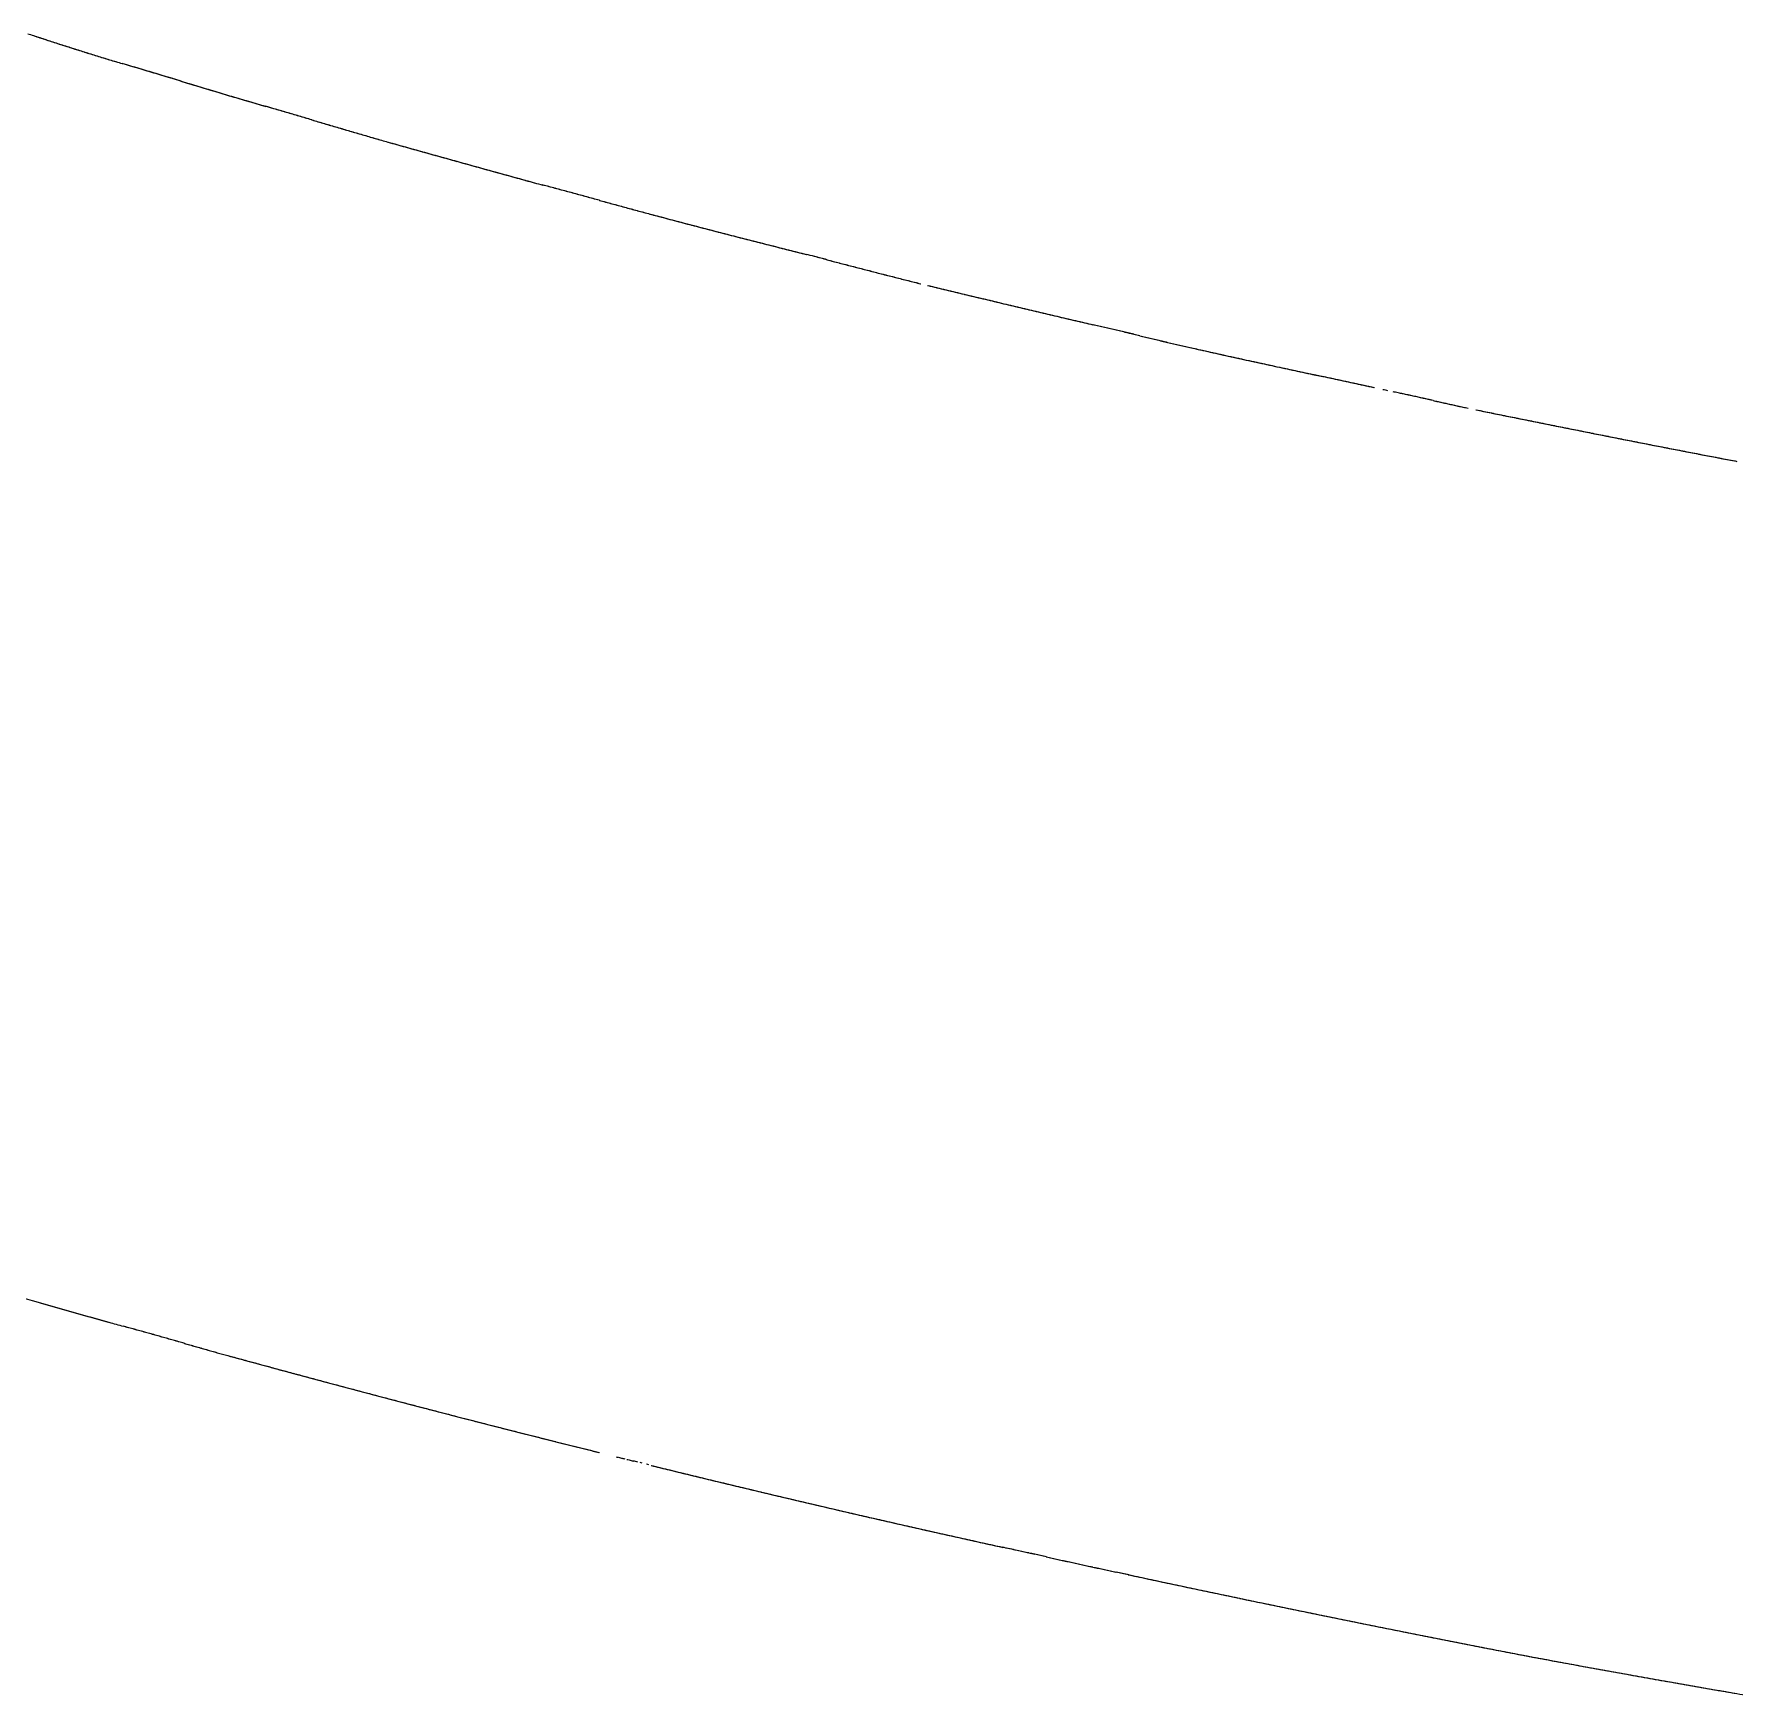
# Model space of a CAD drawing. Header units: millimetres. Extents: x 8533 to 164433, y 5768 to 115327.
# Drawn here: x 57012.61 to 57046.2, y 107618.36 to 107651.21 of the extents above; entities that cross this region are included whole.
import ezdxf

# ---------------------------------------------------------------- set-up
doc = ezdxf.new("R2010")
doc.units = ezdxf.units.MM
doc.header["$LTSCALE"] = 250
doc.layers.add('06_G-ENP_심볼', color=3, linetype='Continuous')
doc.layers.add('G-ENP', color=1, linetype='Continuous')

# ---------------------------------------------------------------- blocks, each defined once
blk = doc.blocks.new('zw$82BC')
at = {"layer": 'G-ENP', "color": 8, "lineweight": 0}
for p, q in [((16.61764, 90.53076), (16.62019, 90.53021)), ((16.62028, 90.53019), (16.61774, 90.53074))]:
    blk.add_line(p, q, dxfattribs=at)
for centre, radius, start, end in [((15.42915, 87.88003), 2.87011, 72.34749, 72.38011), ((14.77453, 85.82287), 5.02891, 72.3298, 72.34847), ((14.72881, 85.67927), 5.17961, 72.32938, 72.34751), ((9.66113, 69.77164), 21.87494, 72.325512, 72.329813), ((8.7131, 66.79611), 24.99785, 72.32563, 72.329394), ((19.17409, 99.62558), 9.45801, 252.325521, 252.335488), ((19.02824, 99.16771), 8.97747, 252.325638, 252.336139), ((17.48902, 94.33425), 3.90484, 252.33549, 252.35967), ((17.46355, 94.2542), 3.82084, 252.33614, 252.36085), ((17.05217, 92.96046), 2.46327, 252.35967, 252.39803), ((17.04198, 92.92838), 2.42961, 252.36085, 252.39975), ((16.85122, 92.32708), 1.79878, 252.39803, 252.45059), ((16.84577, 92.30986), 1.78071, 252.39974, 252.45284), ((16.73558, 91.96141), 1.41526, 252.45059, 252.51741), ((16.73219, 91.95066), 1.40399, 252.45284, 252.52019), ((16.66035, 91.72255), 1.16483, 252.5174, 252.59856), ((16.65803, 91.71518), 1.1571, 252.52018, 252.60189), ((16.60743, 91.55371), 0.98789, 252.59855, 252.69418), ((16.60575, 91.54832), 0.98225, 252.60187, 252.69805), ((16.56815, 91.42762), 0.85582, 252.69416, 252.80443), ((16.56687, 91.4235), 0.85151, 252.69803, 252.80886), ((16.5378, 91.32954), 0.75316, 252.80441, 252.92951), ((16.53679, 91.32628), 0.74975, 252.80883, 252.9345), ((16.51363, 91.25083), 0.67082, 252.92948, 253.06966), ((16.51281, 91.24817), 0.66804, 252.93447, 253.07522), ((16.49391, 91.18607), 0.60312, 253.06963, 253.22517), ((16.49324, 91.18386), 0.60081, 253.07519, 253.23131), ((16.40779, 90.89936), 0.30376, 253.1709, 253.487), ((15.87366, 89.09237), 1.58052, 73.463, 73.54158), ((15.87107, 89.08364), 1.58962, 73.46029, 73.53841), ((15.79281, 88.82009), 1.86455, 73.39634, 73.46301), ((15.78921, 88.80798), 1.87719, 73.39407, 73.46029), ((15.67663, 88.43046), 2.27113, 73.34156, 73.39634), ((15.67128, 88.41255), 2.28983, 73.33973, 73.39407), ((15.49605, 87.82695), 2.90108, 73.29863, 73.34156), ((15.48731, 87.79778), 2.93153, 73.29725, 73.33974), ((15.17801, 86.76698), 4.00773, 73.26753, 73.29863), ((15.16131, 86.71137), 4.0658, 73.26659, 73.29725), ((14.47197, 84.41844), 6.46011, 73.24821, 73.26753), ((14.42834, 84.27341), 6.61156, 73.247714, 73.266592), ((11.57471, 74.793), 16.51213, 73.240648, 73.248214), ((11.28033, 73.81523), 17.53325, 73.240592, 73.247719), ((25.03218, 119.48083), 30.15805, 253.240652, 253.2448), ((24.20045, 116.71858), 27.27329, 253.240597, 253.245183), ((18.61996, 98.18237), 7.91528, 253.244804, 253.260626), ((18.55871, 97.97882), 7.70271, 253.245188, 253.261446), ((17.65566, 94.97622), 4.56725, 253.26063, 253.28808), ((17.63519, 94.90808), 4.4961, 253.26145, 253.28934), ((17.26703, 93.68181), 3.21575, 253.28809, 253.32713), ((17.25692, 93.64809), 3.18055, 253.28934, 253.32882), ((17.05745, 92.98204), 2.48528, 253.32713, 253.37771), ((17.05145, 92.96198), 2.46434, 253.32882, 253.37983), ((16.92661, 92.54376), 2.02789, 253.37771, 253.43978), ((16.92265, 92.53048), 2.01403, 253.37983, 253.44233), ((16.83733, 92.24352), 1.71465, 253.43978, 253.51328), ((16.83453, 92.23408), 1.70481, 253.44233, 253.51626), ((16.77266, 92.02502), 1.48678, 253.51329, 253.59817), ((16.77058, 92.01797), 1.47943, 253.51627, 253.60158), ((16.72376, 91.8589), 1.31362, 253.59817, 253.69438), ((16.72216, 91.85344), 1.30792, 253.60158, 253.69821), ((16.68558, 91.72838), 1.17762, 253.69439, 253.80186), ((16.68431, 91.72402), 1.17309, 253.69822, 253.80611), ((15.85392, 88.85653), 1.81222, 73.81229, 73.88041), ((15.90049, 89.01721), 1.64493, 73.80757, 73.88187), ((15.8051, 88.69806), 1.97802, 73.68656, 73.73397), ((15.80151, 88.68578), 1.99081, 73.68494, 73.73205), ((15.6907, 88.30716), 2.38532, 73.64722, 73.68657), ((15.68549, 88.28938), 2.40384, 73.6459, 73.68494), ((15.51765, 87.71742), 2.99992, 73.61592, 73.64722), ((15.50942, 87.68938), 3.02915, 73.6149, 73.6459), ((15.22568, 86.72435), 4.03503, 73.59263, 73.61592), ((15.21076, 86.67366), 4.08786, 73.59191, 73.6149), ((14.62866, 84.69683), 6.14862, 73.577338, 73.59263), ((14.59388, 84.57875), 6.27171, 73.576919, 73.591912), ((12.72886, 78.25128), 12.86832, 73.570029, 73.577339), ((12.57343, 77.72408), 13.41795, 73.56991, 73.576921), ((56.71564, 227.41743), 142.64817, 253.57003, 253.5706897), ((44.13446, 184.75169), 98.16613, 253.5699109, 253.5708696), ((19.45853, 101.0673), 10.91948, 253.57069, 253.579312), ((19.35517, 100.71666), 10.55392, 253.57087, 253.57979), ((17.97742, 96.04162), 5.6801, 253.57931, 253.59589), ((17.94904, 95.94526), 5.57965, 253.57979, 253.59667), ((17.45747, 94.27543), 3.83896, 253.59589, 253.62042), ((17.44445, 94.23116), 3.79281, 253.59667, 253.6215), ((17.19242, 93.3737), 2.89908, 253.62042, 253.65291), ((17.18498, 93.34836), 2.87267, 253.6215, 253.65429), ((17.03184, 92.8262), 2.32852, 253.65291, 253.69336), ((17.02703, 92.80981), 2.31144, 253.65429, 253.69504), ((16.92419, 92.45824), 1.94514, 253.69336, 253.74179), ((16.92084, 92.44676), 1.93318, 253.69504, 253.74376), ((16.84706, 92.19377), 1.66965, 253.74178, 253.79819), ((16.84459, 92.18528), 1.66081, 253.74376, 253.80046), ((16.78913, 91.99438), 1.46202, 253.79819, 253.8626), ((16.78723, 91.98785), 1.45521, 253.80046, 253.86517), ((16.74405, 91.83858), 1.29983, 253.86259, 253.93502), ((16.74255, 91.83339), 1.29443, 253.86517, 253.93789), ((16.708, 91.7134), 1.16956, 253.93501, 254.01548), ((16.70679, 91.70918), 1.16517, 253.93789, 254.01866), ((16.47574, 90.90112), 0.32473, 253.9438, 254.2453), ((20.8936, 106.6381), 16.67006, 254.317495, 254.325089), ((20.85032, 106.48391), 16.50992, 254.317744, 254.325413), ((19.96965, 103.3455), 13.25028, 254.32509, 254.334648), ((19.94234, 103.24817), 13.14919, 254.325413, 254.335045), ((19.36215, 101.17922), 11.00043, 254.334649, 254.346168), ((19.34338, 101.11226), 10.93089, 254.335046, 254.346638), ((18.93255, 99.64616), 9.40831, 254.346168, 254.359644), ((18.91887, 99.5973), 9.35758, 254.346639, 254.360188), ((18.6129, 98.50439), 8.22265, 254.359644, 254.375072), ((18.60249, 98.46719), 8.18402, 254.360188, 254.375688), ((18.36593, 97.62133), 7.3057, 254.375072, 254.392446), ((18.35775, 97.59207), 7.27532, 254.375689, 254.393136), ((18.16951, 96.9182), 6.57565, 254.392446, 254.411761), ((18.16292, 96.89459), 6.55113, 254.393136, 254.412523), ((18.00967, 96.34525), 5.98082, 254.411761, 254.433011), ((18.00425, 96.32581), 5.96064, 254.412524, 254.433846), ((17.87715, 95.86955), 5.48701, 254.43301, 254.45619), ((17.87261, 95.85327), 5.4701, 254.43385, 254.4571), ((17.76557, 95.4684), 5.07063, 254.45619, 254.48129), ((17.76172, 95.45457), 5.05627, 254.4571, 254.48227), ((17.6704, 95.12566), 4.71492, 254.48129, 254.50831), ((17.6671, 95.11376), 4.70257, 254.48227, 254.50936), ((17.58832, 94.82952), 4.40762, 254.50831, 254.53723), ((17.58546, 94.81919), 4.3969, 254.50936, 254.53835), ((17.51685, 94.57118), 4.13957, 254.53723, 254.56805), ((17.51435, 94.56212), 4.13018, 254.53835, 254.56924), ((17.45412, 94.34391), 3.9038, 254.56805, 254.60076), ((17.45191, 94.33591), 3.8955, 254.56925, 254.60203), ((17.39864, 94.14248), 3.69488, 254.60076, 254.63536), ((17.39668, 94.13537), 3.6875, 254.60203, 254.63669), ((17.34926, 93.9628), 3.50853, 254.63536, 254.67182), ((17.34752, 93.95643), 3.50193, 254.63669, 254.67323), ((17.30507, 93.80157), 3.34136, 254.67182, 254.71015), ((17.3035, 93.79584), 3.33542, 254.67323, 254.71163), ((16.50538, 90.87342), 0.30597, 254.5805, 254.9795), ((16.09944, 89.34939), 1.2712, 75.03977, 75.11298), ((16.09805, 89.34417), 1.2766, 75.03718, 75.11008), ((16.05758, 89.19272), 1.43336, 74.97487, 75.03976), ((16.05578, 89.18603), 1.44029, 74.9726, 75.03718), ((16.00272, 88.98838), 1.64494, 74.91835, 74.97487), ((16.00033, 88.97949), 1.65414, 74.91639, 74.9726), ((15.92803, 88.7112), 1.93201, 74.87023, 74.91834), ((15.9247, 88.69887), 1.94478, 74.86859, 74.91639), ((15.8208, 88.3146), 2.34285, 74.83055, 74.87023), ((15.81586, 88.29637), 2.36173, 74.82923, 74.86859), ((15.65456, 87.70145), 2.97813, 74.79934, 74.83055), ((15.64653, 87.67186), 3.00879, 74.79833, 74.82923), ((15.36347, 86.6301), 4.08833, 74.77659, 74.79934), ((15.34824, 86.5741), 4.14635, 74.7759, 74.79833), ((14.72566, 84.28637), 6.51728, 74.76231, 74.776588), ((14.68664, 84.14305), 6.66582, 74.761939, 74.775899), ((12.2301, 75.12501), 16.01246, 74.756496, 74.762312), ((11.98701, 74.2328), 16.9372, 74.756443, 74.761941), ((25.76014, 124.77478), 35.44783, 254.756499, 254.759128), ((24.7592, 121.10139), 31.64051, 254.756445, 254.759391), ((18.66199, 98.72272), 8.44609, 254.759132, 254.770179), ((18.60049, 98.49693), 8.21208, 254.759395, 254.770757), ((17.70643, 95.21291), 4.80853, 254.77018, 254.78961), ((17.68643, 95.1394), 4.73235, 254.77076, 254.7905), ((17.32893, 93.82447), 3.36969, 254.78962, 254.81738), ((17.31917, 93.78854), 3.33245, 254.79051, 254.81859), ((17.12728, 93.08139), 2.59974, 254.81739, 254.85344), ((17.12153, 93.06018), 2.57776, 254.81859, 254.85495), ((17.00216, 92.61919), 2.1209, 254.85345, 254.89771), ((16.99839, 92.60522), 2.10643, 254.85496, 254.89953), ((16.9172, 92.30436), 1.79481, 254.89772, 254.95014), ((16.91455, 92.29449), 1.78459, 254.89954, 254.95226), ((16.85593, 92.07646), 1.55881, 254.95015, 255.01063), ((16.85396, 92.06913), 1.55122, 254.95227, 255.01306), ((22.63346, 113.68767), 23.92898, 255.031161, 255.035331), ((21.53576, 109.58112), 19.67825, 255.030637, 255.035773), ((16.83393, 91.9881), 1.46777, 255.01593, 255.1036), ((16.83486, 91.99158), 1.47137, 255.01932, 255.10679), ((16.86011, 92.0865), 1.5696, 255.1036, 255.18568), ((16.86115, 92.09044), 1.57367, 255.10678, 255.18865), ((16.88968, 92.19833), 1.68527, 255.18567, 255.2622), ((16.89087, 92.20282), 1.68991, 255.18865, 255.26496), ((16.92343, 92.32661), 1.81791, 255.2622, 255.33321), ((16.92479, 92.33179), 1.82327, 255.26496, 255.33576), ((16.96236, 92.47537), 1.97168, 255.3332, 255.39873), ((16.96394, 92.48142), 1.97793, 255.33576, 255.40109), ((17.00787, 92.65006), 2.1522, 255.39873, 255.45881), ((17.00973, 92.65721), 2.15959, 255.40108, 255.46096), ((17.06187, 92.85826), 2.36729, 255.45881, 255.51347), ((17.0641, 92.86685), 2.37617, 255.46096, 255.51541), ((17.12712, 93.11081), 2.62814, 255.51346, 255.56273), ((17.12984, 93.12135), 2.63902, 255.51541, 255.56447), ((17.20771, 93.42384), 2.95138, 255.56273, 255.60662), ((17.21111, 93.43706), 2.96502, 255.56447, 255.60816), ((17.30998, 93.82234), 3.36279, 255.60661, 255.64515), ((17.31436, 93.83943), 3.38043, 255.60816, 255.64649), ((17.44432, 94.34727), 3.90463, 255.64515, 255.67835), ((17.45019, 94.37024), 3.92834, 255.64649, 255.67949), ((17.62903, 95.07078), 4.65135, 255.67835, 255.70623), ((17.63733, 95.10331), 4.68492, 255.67949, 255.70717), ((17.89962, 96.13281), 5.74731, 255.706226, 255.72879), ((17.91225, 96.18245), 5.79853, 255.707169, 255.729534), ((18.33517, 97.84516), 7.51418, 255.72879, 255.746049), ((18.35677, 97.93011), 7.60183, 255.729533, 255.746594), ((19.15497, 101.07219), 10.84372, 255.746049, 255.758009), ((19.20009, 101.24988), 11.02705, 255.746593, 255.758354), ((21.27603, 109.42876), 19.46527, 255.758008, 255.76467), ((21.4233, 110.00914), 20.06404, 255.758354, 255.764817), ((39.8849, 182.78008), 95.14027, 255.7646704, 255.766033), ((43.88418, 198.54501), 111.40457, 255.7648173, 255.765981), ((16.39206, 90.165), 0.40797, 75.5749, 75.8763), ((12.04996, 73.42212), 17.70473, 75.458645, 75.463812), ((11.90024, 72.84482), 18.30113, 75.458538, 75.463537), ((-17.5, -40.4998), 135.39672, 75.4579687, 75.4586441), ((-28.81654, -84.1266), 180.46734, 75.4580309, 75.4585376), ((22.50676, 113.72806), 23.93556, 255.457969, 255.461788), ((22.25253, 112.74784), 22.92291, 255.458031, 255.462019), ((19.25885, 101.20379), 10.997, 255.461789, 255.470103), ((19.20401, 100.99225), 10.77846, 255.46202, 255.470503), ((18.29189, 97.47285), 7.14279, 255.470104, 255.482907), ((18.26867, 97.3832), 7.05019, 255.470504, 255.483475), ((17.82838, 95.6828), 5.29371, 255.48291, 255.50019), ((17.81565, 95.6336), 5.24288, 255.48348, 255.50093), ((17.5569, 94.63303), 4.2094, 255.50019, 255.52194), ((17.54889, 94.60204), 4.17739, 255.50093, 255.52284), ((17.37896, 93.94391), 3.49767, 255.52194, 255.54813), ((17.37347, 93.92263), 3.4757, 255.52284, 255.5492), ((17.2536, 93.45748), 2.99535, 255.54813, 255.57874), ((17.24961, 93.442), 2.97937, 255.5492, 255.57997), ((17.16071, 93.09629), 2.62241, 255.57874, 255.61374), ((17.1577, 93.08454), 2.61028, 255.57997, 255.61513), ((17.08931, 92.81789), 2.335, 255.61374, 255.65309), ((17.08695, 92.80868), 2.3255, 255.61514, 255.65465), ((17.03283, 92.59708), 2.10708, 255.6531, 255.69677), ((17.03094, 92.58968), 2.09945, 255.65466, 255.69849), ((16.98716, 92.41794), 1.92221, 255.69677, 255.74472), ((16.98561, 92.41188), 1.91596, 255.6985, 255.7466), ((16.94955, 92.26994), 1.76951, 255.74473, 255.7969), ((16.94827, 92.26489), 1.7643, 255.74661, 255.79894), ((16.91814, 92.14581), 1.64147, 255.79691, 255.85326), ((16.91706, 92.14155), 1.63707, 255.79895, 255.85546), ((16.89157, 92.0404), 1.53276, 255.85327, 255.91375), ((16.89065, 92.03676), 1.529, 255.85547, 255.9161), ((16.86887, 91.94993), 1.43949, 255.91375, 255.9783), ((16.86808, 91.94679), 1.43625, 255.9161, 255.9808), ((22.0852, 113.72116), 23.82685, 256.497215, 256.502866), ((22.01635, 113.43435), 23.53189, 256.497393, 256.503115), ((20.69576, 107.93245), 17.87373, 256.502867, 256.510413), ((20.65711, 107.77139), 17.70809, 256.503116, 256.510733), ((19.86513, 104.46985), 14.31289, 256.510413, 256.519851), ((19.8404, 104.3667), 14.20681, 256.510733, 256.520242), ((19.31187, 102.16181), 11.93947, 256.519851, 256.531179), ((19.29466, 102.09002), 11.86564, 256.520242, 256.531641), ((18.91636, 100.51043), 10.24139, 256.531178, 256.544398), ((18.90369, 100.45751), 10.18697, 256.53164, 256.544931), ((18.61912, 99.26813), 8.96402, 256.544397, 256.559512), ((18.60939, 99.22743), 8.92218, 256.54493, 256.560116), ((18.38725, 98.29787), 7.96643, 256.559511, 256.576528), ((18.37953, 98.26554), 7.9332, 256.560115, 256.577204), ((18.20105, 97.51769), 7.16434, 256.576527, 256.595455), ((18.19477, 97.49135), 7.13727, 256.577202, 256.596202), ((18.04801, 96.87555), 6.50423, 256.595453, 256.616304), ((18.0428, 96.85364), 6.4817, 256.596201, 256.617124), ((17.91984, 96.33684), 5.95047, 256.616302, 256.63909), ((17.91543, 96.31829), 5.93141, 256.617122, 256.639984), ((17.81077, 95.87762), 5.47848, 256.63909, 256.66383), ((17.80699, 95.86169), 5.46211, 256.63998, 256.6648), ((17.7167, 95.48083), 5.07069, 256.66383, 256.69055), ((17.71342, 95.46697), 5.05645, 256.6648, 256.69159), ((17.63465, 95.13396), 4.71425, 256.69054, 256.71926), ((17.63177, 95.12178), 4.70173, 256.69158, 256.72037), ((17.56235, 94.82765), 4.39952, 256.71925, 256.74999), ((17.5598, 94.81685), 4.38842, 256.72037, 256.75118), ((17.49809, 94.55476), 4.11917, 256.74998, 256.78277), ((17.49582, 94.5451), 4.10924, 256.75118, 256.78404), ((17.44055, 94.30974), 3.86748, 256.78277, 256.81763), ((17.4385, 94.30102), 3.85853, 256.78404, 256.81898), ((17.38866, 94.0882), 3.63994, 256.81763, 256.85461), ((17.38681, 94.08029), 3.63182, 256.81898, 256.85604), ((16.69188, 91.102), 0.57353, 256.79335, 257.0098), ((16.6938, 91.11021), 0.58196, 256.8028, 257.01298), ((16.40368, 89.84936), 0.71183, 76.94912, 77.06988), ((16.40286, 89.84582), 0.71546, 76.94491, 77.06504), ((16.37826, 89.73971), 0.82439, 76.84499, 76.9491), ((16.37713, 89.73487), 0.82936, 76.84141, 76.94489), ((16.34233, 89.586), 0.98225, 76.75769, 76.84497), ((16.3407, 89.57902), 0.98941, 76.75474, 76.84139), ((16.28821, 89.35601), 1.21852, 76.68737, 76.75768), ((16.28565, 89.34515), 1.22968, 76.68506, 76.75473), ((16.19828, 88.97597), 1.60905, 76.63413, 76.68736), ((16.19375, 88.95684), 1.62871, 76.63247, 76.68505), ((16.02141, 88.23155), 2.3742, 76.59806, 76.63413), ((16.0114, 88.1895), 2.41741, 76.59704, 76.63246), ((15.52052, 86.12936), 4.53524, 76.57916, 76.59805), ((15.48331, 85.97333), 4.69564, 76.57879, 76.59703), ((5.01053, 42.08411), 49.81706, 76.577444, 76.579165), ((-1.89889, 13.13008), 79.58409, 76.5777134, 76.5787909), ((17.86863, 95.96263), 5.57451, 256.57745, 256.59285), ((17.817, 95.74617), 5.35198, 256.57772, 256.59376), ((17.19076, 93.11881), 2.65101, 256.59286, 256.6253), ((17.17897, 93.06929), 2.60011, 256.59377, 256.62685), ((16.9814, 92.23832), 1.74597, 256.62531, 256.67466), ((16.97634, 92.21698), 1.72404, 256.62686, 256.67684), ((16.88014, 91.81078), 1.30661, 256.67468, 256.74077), ((16.87735, 91.79899), 1.29449, 256.67686, 256.74357), ((16.82078, 91.55888), 1.0478, 256.74079, 256.82342), ((16.81903, 91.55143), 1.04016, 256.74359, 256.82684), ((16.78202, 91.39332), 0.87776, 256.82345, 256.92239), ((16.78083, 91.38821), 0.87252, 256.82687, 256.92642), ((16.7549, 91.27657), 0.75791, 256.92242, 257.03741), ((16.75404, 91.27286), 0.7541, 256.92645, 257.04203), ((16.735, 91.19012), 0.6692, 257.03744, 257.16816), ((16.73436, 91.18732), 0.66632, 257.04207, 257.17337), ((16.71989, 91.12378), 0.60116, 257.1682, 257.31432), ((16.71939, 91.12159), 0.59891, 257.17341, 257.3201), ((16.98992, 92.32772), 1.83501, 257.34383, 257.39964), ((17.023, 92.47529), 1.98624, 257.3471, 257.39983), ((17.06476, 92.65767), 2.17333, 257.37186, 257.44078), ((17.06634, 92.66477), 2.18061, 257.37455, 257.44325), ((17.11098, 92.86514), 2.38589, 257.44078, 257.50353), ((17.11289, 92.87374), 2.39471, 257.44325, 257.50576), ((17.16723, 93.11897), 2.64588, 257.50353, 257.56008), ((17.16958, 93.1296), 2.65678, 257.50576, 257.56208), ((17.23727, 93.43647), 2.97101, 257.56008, 257.61042), ((17.24024, 93.44994), 2.98481, 257.56208, 257.61219), ((17.32697, 93.84478), 3.38907, 257.61042, 257.65453), ((17.33083, 93.86239), 3.40709, 257.61219, 257.65606), ((17.44609, 94.38908), 3.94624, 257.65453, 257.69239), ((17.45133, 94.41305), 3.97079, 257.65606, 257.69369), ((17.6122, 95.15041), 4.72548, 257.69239, 257.724), ((17.61972, 95.18493), 4.76082, 257.69369, 257.72507), ((17.86022, 96.29022), 5.89197, 257.724003, 257.749345), ((17.87193, 96.34413), 5.94714, 257.725067, 257.750174), ((18.27119, 98.18294), 7.82879, 257.749346, 257.768414), ((18.29195, 98.27861), 7.92669, 257.750175, 257.769007), ((19.08561, 101.93977), 11.67288, 257.768415, 257.7812), ((19.13206, 102.15414), 11.89223, 257.769008, 257.781557), ((21.47561, 112.9764), 22.96533, 257.781201, 257.787698), ((21.6588, 113.82261), 23.83114, 257.781558, 257.787819), ((11.43794, 66.58584), 24.49875, 77.781815, 77.787904), ((11.63158, 67.48033), 23.58354, 77.781463, 77.787789), ((14.07362, 78.75763), 12.04486, 77.76943, 77.781815), ((14.12137, 78.97803), 11.81935, 77.768843, 77.781463), ((14.9335, 82.72448), 7.98589, 77.750752, 77.76943), ((14.95464, 82.82193), 7.88617, 77.749928, 77.768843), ((15.36038, 84.69069), 5.97387, 77.725781, 77.750751), ((15.37226, 84.74535), 5.91794, 77.724721, 77.749928), ((15.61576, 85.86452), 4.77258, 77.69452, 77.72578), ((15.62337, 85.89944), 4.73685, 77.69323, 77.72472), ((16.57125, 90.20936), 0.32397, 78.3997, 78.6278), ((16.55489, 90.13044), 0.40457, 78.013, 78.1946), ((16.54245, 90.07184), 0.46448, 77.8551, 78.0129), ((16.5419, 90.06927), 0.4671, 77.8497, 78.0066), ((16.52506, 89.99105), 0.54712, 77.7214, 77.8551), ((16.49935, 89.87294), 0.66799, 77.61207, 77.72137), ((16.49815, 89.86744), 0.67362, 77.60844, 77.71682), ((16.45799, 89.6846), 0.86082, 77.52735, 77.61204), ((16.45594, 89.67534), 0.87031, 77.52465, 77.60842), ((16.38137, 89.33823), 1.21556, 77.46743, 77.52733), ((16.37722, 89.3195), 1.23475, 77.46566, 77.52464), ((16.19392, 88.49496), 2.07942, 77.43243, 77.46742), ((16.18149, 88.43915), 2.13659, 77.4316, 77.46565), ((15.06215, 83.41825), 7.28076, 77.422432, 77.43242), ((14.89763, 82.68056), 8.03656, 77.422545, 77.431593), ((17.6994, 95.23833), 4.82996, 257.42243, 257.43748), ((17.63761, 94.96124), 4.54606, 257.42254, 257.43854), ((17.04339, 92.29447), 1.81389, 257.43749, 257.47757), ((17.03438, 92.25397), 1.7724, 257.43854, 257.47956), ((16.8925, 91.61512), 1.11798, 257.47758, 257.54264), ((16.88908, 91.59966), 1.10216, 257.47957, 257.54557), ((16.82592, 91.31374), 0.80934, 257.54265, 257.63259), ((16.82414, 91.30567), 0.80107, 257.54558, 257.63645), ((16.78868, 91.14389), 0.63546, 257.63261, 257.74727), ((16.7876, 91.13895), 0.6304, 257.63646, 257.75205), ((16.76506, 91.03514), 0.52417, 257.7473, 257.8865), ((16.76434, 91.03181), 0.52077, 257.7521, 257.8922), ((16.74836, 90.95733), 0.44459, 257.8922, 258.0566), ((18.5899, 100.02218), 9.6946, 258.506903, 258.529933), ((18.58108, 99.97879), 9.65032, 258.507717, 258.530852), ((18.37979, 98.98672), 8.63804, 258.529933, 258.555767), ((18.3728, 98.95221), 8.60283, 258.530852, 258.556791), ((18.21124, 98.15412), 7.78855, 258.555767, 258.584405), ((18.20557, 98.12604), 7.7599, 258.556791, 258.585534), ((18.07317, 97.47031), 7.09093, 258.584405, 258.615848), ((18.06847, 97.44702), 7.06717, 258.585535, 258.617083), ((17.95811, 96.89887), 6.50802, 258.615848, 258.650095), ((17.95417, 96.87924), 6.48801, 258.617083, 258.651435), ((17.86086, 96.41436), 6.01385, 258.650095, 258.687144), ((17.8575, 96.39761), 5.99677, 258.651435, 258.688589), ((17.77766, 95.9985), 5.58975, 258.68714, 258.72699), ((17.77477, 95.98404), 5.575, 258.68859, 258.72854), ((17.70576, 95.63778), 5.22194, 258.72699, 258.76964), ((17.70325, 95.62517), 5.20908, 258.72854, 258.77129), ((17.64307, 95.32204), 4.90003, 258.76964, 258.81508), ((17.64087, 95.31095), 4.88873, 258.77129, 258.81684), ((17.58798, 95.04344), 4.61604, 258.81508, 258.86331), ((17.58604, 95.03362), 4.60603, 258.81684, 258.86517), ((17.53925, 94.7959), 4.36374, 258.86331, 258.91432), ((17.53753, 94.78714), 4.35482, 258.86517, 258.91629), ((17.49588, 94.57457), 4.13821, 258.91432, 258.9681), ((17.49435, 94.56672), 4.13021, 258.91629, 258.97018), ((17.45709, 94.37557), 3.93546, 258.96811, 259.02466), ((17.45571, 94.36849), 3.92825, 258.97018, 259.02684), ((17.42222, 94.19576), 3.7523, 259.02466, 259.08398), ((17.42098, 94.18935), 3.74577, 259.02684, 259.08626), ((17.39074, 94.03255), 3.58609, 259.08398, 259.14606), ((17.38962, 94.02672), 3.58015, 259.08626, 259.14844), ((17.36222, 93.8838), 3.43463, 259.14606, 259.21088), ((17.3612, 93.87848), 3.42921, 259.14844, 259.21336), ((17.33629, 93.74773), 3.29611, 259.21088, 259.27843), ((17.33536, 93.74285), 3.29114, 259.21337, 259.28102), ((17.56879, 94.74498), 4.6225, 254.00373, 254.06338), ((17.64709, 95.01917), 4.90765, 254.0612, 254.11742), ((17.65034, 95.03056), 4.9195, 254.06338, 254.11946), ((17.73926, 95.34312), 5.24446, 254.11742, 254.17007), ((17.74297, 95.35616), 5.25801, 254.11946, 254.17198), ((17.84481, 95.71538), 5.63139, 254.17007, 254.21915), ((17.84907, 95.73043), 5.64704, 254.17198, 254.22092), ((17.96685, 96.14721), 6.08014, 254.219148, 254.264649), ((17.9718, 96.16476), 6.09837, 254.220921, 254.266287), ((16.42355, 90.66438), 0.38424, 254.0762, 254.6287), ((16.13427, 89.60318), 0.71567, 74.70685, 74.82212), ((16.13362, 89.60081), 0.71813, 74.70273, 74.8176), ((16.11525, 89.53362), 0.78779, 74.60221, 74.70685), ((16.11445, 89.53072), 0.79079, 74.59849, 74.70273), ((16.09169, 89.44808), 0.87651, 74.50822, 74.60221), ((16.0907, 89.44449), 0.88024, 74.5049, 74.59849), ((16.06184, 89.3404), 0.98826, 74.42491, 74.50821), ((16.06057, 89.33581), 0.99302, 74.42199, 74.50489), ((16.0229, 89.20067), 1.13331, 74.35231, 74.42491), ((16.0212, 89.19461), 1.1396, 74.34979, 74.42199), ((15.97009, 89.01214), 1.3291, 74.29044, 74.3523), ((15.96774, 89.00377), 1.33779, 74.28832, 74.34979), ((15.89462, 88.74383), 1.60782, 74.23932, 74.29043), ((15.89115, 88.73153), 1.6206, 74.23761, 74.28832), ((15.77826, 88.33153), 2.03622, 74.19898, 74.23932), ((15.77265, 88.3117), 2.05683, 74.19768, 74.23761), ((15.57602, 87.61689), 2.77892, 74.16944, 74.19898), ((15.56549, 87.57973), 2.81756, 74.16854, 74.19768), ((15.13879, 86.0749), 4.38171, 74.15071, 74.16944), ((15.11229, 85.98149), 4.4788, 74.15022, 74.16854), ((13.49763, 80.29413), 10.39093, 74.142818, 74.15071), ((13.34337, 79.75092), 10.95562, 74.142733, 74.150218), ((23.91073, 116.95358), 27.71876, 254.142816, 254.145773), ((22.99337, 113.72367), 24.3611, 254.142731, 254.146096), ((17.95762, 95.99147), 5.92771, 254.145772, 254.159593), ((17.91118, 95.82785), 5.75763, 254.146094, 254.160324), ((17.24461, 93.47852), 3.31557, 254.15959, 254.18429), ((17.22989, 93.42657), 3.26157, 254.16032, 254.18543), ((16.96783, 92.50143), 2.30003, 254.18429, 254.21988), ((16.96071, 92.47625), 2.27386, 254.18543, 254.22143), ((16.82097, 91.98174), 1.75999, 254.21988, 254.26637), ((16.81679, 91.96693), 1.7446, 254.22143, 254.26833), ((16.73011, 91.6592), 1.4249, 254.26637, 254.32378), ((16.72737, 91.64946), 1.41478, 254.26833, 254.32614), ((16.45007, 90.66288), 0.38997, 254.384, 254.7866), ((17.70522, 95.25791), 5.15334, 254.72708, 254.78947), ((17.70306, 95.24997), 5.14511, 254.72937, 254.79187), ((17.6501, 95.05518), 4.94324, 254.78947, 254.8545), ((17.64812, 95.0479), 4.93571, 254.79187, 254.85699), ((17.59973, 94.86908), 4.75046, 254.8545, 254.92214), ((17.59792, 94.8624), 4.74353, 254.85699, 254.92473), ((17.55357, 94.69776), 4.57303, 254.92214, 254.99239), ((17.55191, 94.6916), 4.56664, 254.92473, 254.99507), ((17.51117, 94.53961), 4.40929, 254.99239, 255.06523), ((17.50965, 94.53391), 4.40339, 254.99507, 255.06801), ((17.47213, 94.39326), 4.25782, 255.06523, 255.14066), ((17.47073, 94.38798), 4.25236, 255.06802, 255.14354), ((17.43612, 94.25751), 4.11737, 255.14066, 255.21865), ((17.43482, 94.2526), 4.1123, 255.14354, 255.22163), ((17.40282, 94.13133), 3.98688, 255.21865, 255.2992), ((17.40162, 94.12677), 3.98216, 255.22163, 255.30228), ((17.37199, 94.01382), 3.86539, 255.2992, 255.38229), ((17.37088, 94.00957), 3.86099, 255.30228, 255.38546), ((17.3434, 93.90419), 3.75209, 255.38229, 255.4679), ((17.34237, 93.90022), 3.74799, 255.38546, 255.47116), ((17.31684, 93.80174), 3.64625, 255.4679, 255.55601), ((17.31588, 93.79802), 3.64242, 255.47116, 255.55937), ((17.29214, 93.70585), 3.54723, 255.55601, 255.64661), ((17.29125, 93.70237), 3.54364, 255.55937, 255.65006), ((17.26915, 93.61598), 3.45447, 255.64661, 255.73967), ((17.26832, 93.61271), 3.4511, 255.65006, 255.74321), ((17.24771, 93.53164), 3.36744, 255.73967, 255.83518), ((17.24694, 93.52857), 3.36428, 255.74321, 255.83881), ((17.22771, 93.45239), 3.28571, 255.83518, 255.9331), ((17.22699, 93.44951), 3.28274, 255.83881, 255.93683), ((17.20903, 93.37785), 3.20887, 255.93311, 256.03343), ((17.20836, 93.37514), 3.20608, 255.93683, 256.03724), ((17.19158, 93.30767), 3.13655, 256.03343, 256.13613), ((17.19095, 93.30511), 3.13392, 256.03725, 256.14003), ((16.48599, 90.42143), 0.16535, 255.4175, 255.6061), ((16.49282, 90.44806), 0.19284, 255.6126, 255.7748), ((16.50137, 90.48178), 0.22762, 255.7692, 255.907), ((16.51456, 90.53431), 0.28179, 255.9117, 256.0234), ((16.56803, 90.75002), 0.50402, 256.1072, 256.1701), ((16.64584, 91.06608), 0.82952, 256.1701, 256.20846), ((16.65071, 91.0859), 0.84993, 256.17198, 256.20942), ((16.98841, 92.46166), 2.26653, 256.20843, 256.22252), ((17.02556, 92.61309), 2.42245, 256.20939, 256.22258), ((15.6751, 87.10574), 3.24806, 76.21261, 76.22249), ((15.7392, 87.36704), 2.97901, 76.21178, 76.22255), ((16.22019, 89.32706), 0.96084, 76.17904, 76.21258), ((16.22602, 89.3508), 0.93638, 76.17732, 76.21174), ((16.35357, 89.86852), 0.40319, 76.0388, 76.1195), ((16.39665, 90.04082), 0.22558, 75.6687, 75.8151), ((16.49304, 90.41652), 0.16228, 255.7329, 256.5063), ((16.49566, 90.42689), 0.17298, 255.7468, 256.5293), ((17.52559, 94.64054), 4.51067, 256.2724, 256.33793), ((17.52436, 94.63551), 4.5055, 256.27482, 256.34043), ((17.49401, 94.51063), 4.37699, 256.33793, 256.40544), ((17.49287, 94.50592), 4.37213, 256.34043, 256.40801), ((17.46453, 94.38872), 4.25156, 256.40544, 256.4749), ((17.46346, 94.38429), 4.247, 256.40801, 256.47754), ((17.43697, 94.27414), 4.13371, 256.4749, 256.5463), ((17.43597, 94.26997), 4.12942, 256.47754, 256.54902), ((17.41117, 94.1663), 4.02283, 256.5463, 256.61965), ((17.41023, 94.16238), 4.01879, 256.54902, 256.62244), ((17.387, 94.06468), 3.91837, 256.61965, 256.69492), ((17.38612, 94.06098), 3.91457, 256.62244, 256.69778), ((17.36432, 93.96881), 3.81986, 256.69492, 256.77212), ((17.3635, 93.96532), 3.81627, 256.69779, 256.77505), ((17.34304, 93.87827), 3.72685, 256.77212, 256.85122), ((17.34227, 93.87497), 3.72346, 256.77505, 256.85422), ((17.32304, 93.79267), 3.63894, 256.85122, 256.93221), ((17.32232, 93.78955), 3.63574, 256.85422, 256.93529), ((17.30424, 93.71166), 3.55578, 256.93221, 257.01509), ((17.30356, 93.7087), 3.55275, 256.93529, 257.01824), ((17.28655, 93.63493), 3.47704, 257.0151, 257.09984), ((17.2859, 93.63213), 3.47417, 257.01824, 257.10306), ((17.26989, 93.5622), 3.40242, 257.09985, 257.18645), ((17.26928, 93.55954), 3.3997, 257.10306, 257.18974), ((17.2542, 93.4932), 3.33166, 257.18646, 257.2749), ((17.25362, 93.49068), 3.32907, 257.18974, 257.27826), ((17.2394, 93.42769), 3.26451, 257.27491, 257.36518), ((17.23886, 93.4253), 3.26205, 257.27826, 257.36861), ((17.22545, 93.36547), 3.20073, 257.36519, 257.45728), ((17.22495, 93.36319), 3.1984, 257.36861, 257.46077), ((17.2123, 93.30632), 3.14014, 257.45728, 257.55116), ((17.21182, 93.30416), 3.13793, 257.46077, 257.55472), ((17.19988, 93.25007), 3.08254, 257.55117, 257.64683), ((17.19943, 93.24801), 3.08043, 257.55472, 257.65046), ((13.0449, 74.23611), 16.3801, 77.665083, 77.678356), ((14.01157, 78.65798), 11.8538, 77.663504, 77.681183), ((15.56666, 85.78), 4.56399, 77.61466, 77.63334), ((15.5581, 85.741), 4.60392, 77.61404, 77.63256), ((15.27051, 84.43138), 5.94474, 77.600332, 77.614655), ((15.25578, 84.36433), 6.01339, 77.59988, 77.614038), ((14.70902, 81.87752), 8.55959, 77.590395, 77.600329), ((14.67802, 81.73656), 8.70392, 77.590108, 77.599877), ((13.2438, 75.21863), 15.37778, 77.58487, 77.590393), ((13.14156, 74.75411), 15.85342, 77.584748, 77.590106), ((-0.10836, 14.56592), 77.48279, 77.5837728, 77.584868), ((-3.09402, 1.00407), 91.3694, 77.5838181, 77.5847468), ((22.0014, 114.99125), 25.3476, 257.583772, 257.587117), ((21.74241, 113.81472), 24.1429, 257.583817, 257.587329), ((18.89045, 100.85698), 10.87502, 257.587116, 257.594909), ((18.84138, 100.63397), 10.64668, 257.587328, 257.595288), ((18.04081, 96.99424), 6.91994, 257.594909, 257.60715), ((18.0208, 96.90324), 6.82676, 257.595288, 257.607696), ((17.64495, 95.19269), 5.07541, 257.60715, 257.62384), ((17.63418, 95.14363), 5.02518, 257.6077, 257.62455), ((17.41646, 94.15139), 4.00933, 257.62384, 257.64496), ((17.40975, 94.12081), 3.97803, 257.62455, 257.64584), ((17.26806, 93.4739), 3.31578, 257.64496, 257.67051), ((17.2635, 93.45306), 3.29445, 257.64584, 257.67156), ((17.16418, 92.99862), 2.82928, 257.67051, 257.70047), ((17.16088, 92.98354), 2.81384, 257.67156, 257.70168), ((17.08758, 92.64731), 2.46971, 257.70047, 257.7348), ((17.0851, 92.6359), 2.45804, 257.70168, 257.73618), ((17.02892, 92.37748), 2.19359, 257.73481, 257.77349), ((17.02699, 92.36857), 2.18447, 257.73618, 257.77503), ((16.98268, 92.16408), 1.97524, 257.7735, 257.8165), ((16.98113, 92.15694), 1.96793, 257.77503, 257.8182), ((16.94539, 91.99138), 1.79856, 257.81651, 257.86379), ((16.94413, 91.98554), 1.79258, 257.8182, 257.86565), ((16.91477, 91.849), 1.65292, 257.86379, 257.91531), ((16.91373, 91.84415), 1.64795, 257.86565, 257.91733), ((15.7202, 86.27376), 4.04886, 77.85875, 77.90284), ((15.671, 86.04439), 4.28345, 77.85777, 77.90154), ((17.6653, 95.32057), 5.20469, 257.8715, 257.93397), ((17.6647, 95.31776), 5.20181, 257.87383, 257.93634), ((17.64952, 95.24677), 5.12922, 257.93397, 257.9974), ((17.64894, 95.24404), 5.12643, 257.93634, 257.9998), ((17.6343, 95.17516), 5.05601, 257.9974, 258.06176), ((17.63374, 95.17251), 5.0533, 257.9998, 258.0642), ((17.6196, 95.10564), 4.98495, 258.06176, 258.12708), ((17.61906, 95.10307), 4.98232, 258.0642, 258.12955), ((17.6054, 95.03812), 4.91595, 258.12708, 258.19333), ((17.60488, 95.03562), 4.9134, 258.12955, 258.19584), ((17.59169, 94.97251), 4.84893, 258.19333, 258.26053), ((17.59118, 94.97008), 4.84645, 258.19584, 258.26307), ((17.57844, 94.90874), 4.78379, 258.26053, 258.32867), ((17.57795, 94.90638), 4.78138, 258.26307, 258.33125), ((17.56563, 94.84672), 4.72046, 258.32867, 258.39776), ((17.56515, 94.84442), 4.71812, 258.33125, 258.40037), ((17.55324, 94.78638), 4.65887, 258.39776, 258.46778), ((17.55278, 94.78415), 4.65659, 258.40037, 258.47043), ((17.54126, 94.72766), 4.59894, 258.46778, 258.53875), ((17.54082, 94.72549), 4.59672, 258.47043, 258.54143), ((17.52967, 94.67049), 4.54061, 258.53875, 258.61066), ((17.52924, 94.66838), 4.53845, 258.54143, 258.61338), ((17.51845, 94.61481), 4.48381, 258.61066, 258.68351), ((17.51804, 94.61275), 4.48171, 258.61338, 258.68626), ((17.50759, 94.56056), 4.42848, 258.68351, 258.75729), ((17.50719, 94.55855), 4.42643, 258.68626, 258.76008), ((17.49708, 94.50769), 4.37458, 258.75729, 258.83202), ((17.4967, 94.50573), 4.37258, 258.76008, 258.83484), ((17.48691, 94.45614), 4.32203, 258.83202, 258.90768), ((17.48653, 94.45423), 4.32008, 258.83484, 258.91054), ((17.47705, 94.40586), 4.2708, 258.90768, 258.98428), ((17.47669, 94.404), 4.2689, 258.91054, 258.98718), ((17.4675, 94.35682), 4.22083, 258.98428, 259.06182), ((17.46715, 94.355), 4.21898, 258.98718, 259.06475), ((16.85056, 91.16212), 0.96711, 259.03483, 259.37226), ((16.8499, 91.15868), 0.96361, 259.04694, 259.38549), ((17.23431, 93.21515), 3.05569, 259.39962, 259.50596), ((17.23504, 93.21904), 3.05966, 259.40368, 259.50988), ((17.25415, 93.32225), 3.16462, 259.50596, 259.6087), ((17.25492, 93.32641), 3.16885, 259.50988, 259.61248), ((17.27511, 93.43656), 3.28084, 259.6087, 259.70785), ((17.27593, 93.441), 3.28535, 259.61248, 259.7115), ((17.29732, 93.55885), 3.40512, 259.70785, 259.80343), ((17.29818, 93.56361), 3.40996, 259.7115, 259.80695), ((17.32091, 93.69), 3.53838, 259.80343, 259.89545), ((17.32182, 93.69511), 3.54357, 259.80694, 259.89884), ((17.34605, 93.83104), 3.68165, 259.89545, 259.98394), ((17.34702, 93.83655), 3.68723, 259.89884, 259.98719), ((17.37291, 93.98318), 3.83613, 259.98393, 260.06889), ((17.37396, 93.98912), 3.84217, 259.98719, 260.07201), ((17.40174, 94.14779), 4.00325, 260.06889, 260.15033), ((17.40286, 94.15423), 4.00979, 260.07201, 260.15332), ((17.43277, 94.32653), 4.18466, 260.15033, 260.22827), ((17.43398, 94.33354), 4.19178, 260.15332, 260.23113), ((17.46632, 94.52134), 4.38234, 260.22827, 260.30272)]:
    blk.add_arc(centre, radius, start, end, dxfattribs=at)

msp = doc.modelspace()

# ---------------------------------------------------------------- block references
at = {"layer": '06_G-ENP_심볼', "color": 0, "xscale": 79.36842069133647, "yscale": 79.36842069133647, "zscale": 79.36842069133647}
msp.add_blockref('zw$82BC', (55718.946, 100459.202, -0.324), dxfattribs=at)

doc.saveas('drawing.dxf')
